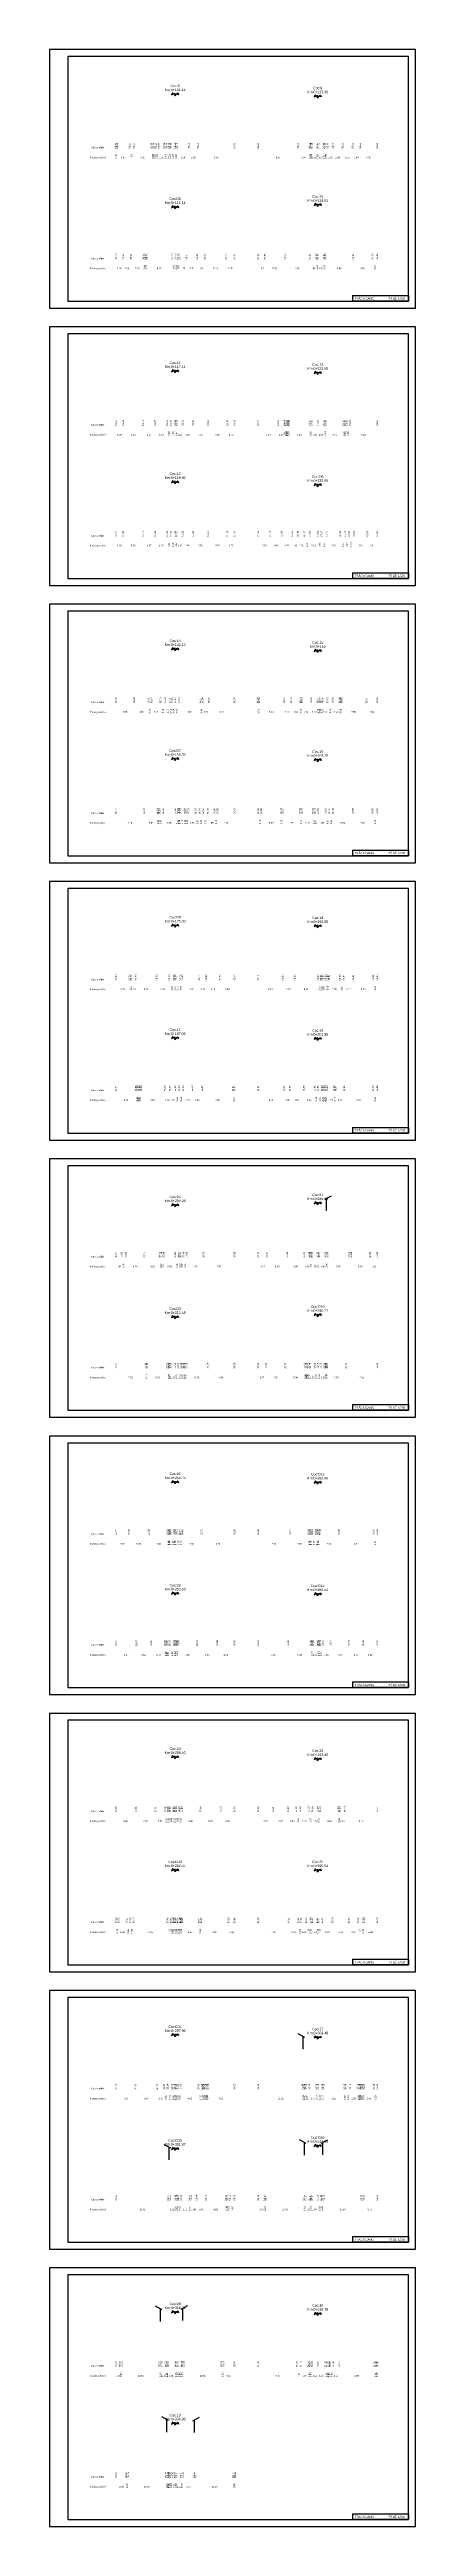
# Model space of a CAD drawing. Header units: metres. Extents: x 2360 to 4597, y 3667 to 5085.
# Drawn here: x 3554 to 3646, y 3667 to 4292 of the extents above; entities that cross this region are included whole.
import ezdxf
from ezdxf.enums import TextEntityAlignment as Align

# ---------------------------------------------------------------- set-up
doc = ezdxf.new("R2010")
doc.units = ezdxf.units.M
doc.header["$MEASUREMENT"] = 0
for name, color, linetype in [('COSBD', 104, 'Continuous'), ('DAU_CO', 3, 'Continuous'), ('K-TEN', 30, 'Continuous'), ('KH_VAT', 8, 'Continuous'), ('SO-HOA', 34, 'Continuous'), ('TEXT', 7, 'Continuous'), ('Tieu-De', 4, 'Continuous'), ('XANH', 3, 'Continuous')]:
    doc.layers.add(name, color=color, linetype=linetype)
doc.styles.add('Kten1', font='VHAVAN.TTF')
doc.styles.get("Standard").update_dxf_attribs({"font": 'VHARIALN.TTF', "height": 2})
doc.styles.add('STYLE1', font='VNARIAL.TTF')

# ---------------------------------------------------------------- blocks, each defined once
blk = doc.blocks.new('CrSectionFlag')
at = {"layer": 'DAU_CO', "linetype": 'Continuous'}
blk.add_line((0, -2.6), (0, 0), dxfattribs=at)
for points in [[(0.9, -3.3), (-3.4, 0.2), (-4.4, -2.2), (-1.9, -1)], [(-0.9, -3.3), (3.4, 0.2), (4.4, -2.2), (1.9, -1)]]:
    blk.add_lwpolyline(points, dxfattribs=at)
blk = doc.blocks.new('ChieuDungVat2')
at = {"layer": 'KH_VAT', "color": 6}
for points in [[(-2.1, 14.6), (6.3, 19.1)], [(0, 0), (0, 15.7)]]:
    blk.add_lwpolyline(points, dxfattribs=at)
blk = doc.blocks.new('ChieuDungVat1')
at = {"layer": 'KH_VAT', "color": 6}
for points in [[(2.1, 14.6), (-6.3, 19.1)], [(0, 0), (0, 15.7)]]:
    blk.add_lwpolyline(points, dxfattribs=at)
blk = doc.blocks.new('kt8')
at = {"layer": 'Defpoints', "color": 101}
blk.add_lwpolyline([(-4.2, -1.6), (79.6, -1.6), (79.6, 57.6), (-4.2, 57.6)], close=True, dxfattribs=at)
at = {"layer": 'K-TEN', "color": 240}
for p, q in [((78, 56), (0, 56)), ((0, 56), (0, 0)), ((78, 0), (78, 56)), ((0, 0), (78, 0))]:
    blk.add_line(p, q, dxfattribs=at)
at = {"layer": 'K-TEN', "color": 231}
for p, q in [((65.16, 1.3), (78, 1.3)), ((78, 0), (65.16, 0)), ((78, 1.3), (78, 0))]:
    blk.add_line(p, q, dxfattribs=at)
blk.add_lwpolyline([(65.16, 1.3), (65.16, 0)], dxfattribs=at)
at = {"layer": 'K-TEN', "style": 'Kten1'}
blk.add_text('Tr¾c ngang                  Tû lÖ: 1/200 ', height=0.48, dxfattribs=at).set_placement((65.64, 0.36))
blk = doc.blocks.new('A$C65290C23')
at = {"layer": 'TEXT', "xscale": 1.102499999999964, "yscale": 1.102499999999964, "zscale": 1.102499999999964}
blk.add_blockref('kt8', (-91.39, 1.76), dxfattribs=at)
blk = doc.blocks.new('A$C159677B4')
at = {"layer": 'COSBD'}
blk.add_blockref('A$C65290C23', (3.64, -65.27), dxfattribs=at)

msp = doc.modelspace()

# ---------------------------------------------------------------- block references
at = {"layer": 'SO-HOA', "color": 2}
for p in [(3646.23, 4292.43), (3646.23, 4222.43), (3646.23, 4152.43), (3646.23, 4082.43), (3646.23, 4012.43), (3646.23, 3942.43), (3646.23, 3872.43), (3646.23, 3802.43), (3646.23, 3732.43)]:
    msp.add_blockref('A$C159677B4', p, dxfattribs=at)
at = {"layer": 'SO-HOA', "xscale": 0.1999999999998181, "yscale": 0.1999999999998181, "zscale": 0.1999999999998181}
for name, p in [('CrSectionFlag', (3585.547, 4281.44)), ('CrSectionFlag', (3621.547, 4280.91)), ('CrSectionFlag', (3585.547, 4252.95)), ('CrSectionFlag', (3621.547, 4253.51)), ('CrSectionFlag', (3585.547, 4211.54)), ('CrSectionFlag', (3621.547, 4211.1)), ('CrSectionFlag', (3585.547, 4183.53)), ('CrSectionFlag', (3621.547, 4182.82)), ('CrSectionFlag', (3585.547, 4141.37)), ('CrSectionFlag', (3621.547, 4140.94)), ('CrSectionFlag', (3585.547, 4113.64)), ('CrSectionFlag', (3621.547, 4113.39)), ('CrSectionFlag', (3585.547, 4071.58)), ('CrSectionFlag', (3621.547, 4071.45)), ('CrSectionFlag', (3585.547, 4043.2)), ('CrSectionFlag', (3621.547, 4043.01)), ('ChieuDungVat2', (3623.752, 3999.275)), ('CrSectionFlag', (3585.547, 4001)), ('CrSectionFlag', (3621.547, 4001.5)), ('CrSectionFlag', (3585.547, 3972.75)), ('CrSectionFlag', (3621.547, 3973.29)), ('CrSectionFlag', (3585.547, 3931.07)), ('CrSectionFlag', (3621.547, 3930.99)), ('CrSectionFlag', (3585.547, 3902.97)), ('CrSectionFlag', (3621.547, 3902.8)), ('CrSectionFlag', (3585.547, 3861.68)), ('CrSectionFlag', (3621.547, 3861.19)), ('CrSectionFlag', (3585.547, 3833.13)), ('CrSectionFlag', (3621.547, 3833.11)), ('CrSectionFlag', (3585.547, 3791.51)), ('ChieuDungVat1', (3617.911, 3787.685)), ('CrSectionFlag', (3621.547, 3790.91)), ('ChieuDungVat1', (3618.247, 3760.914)), ('ChieuDungVat2', (3622.847, 3760.977)), ('ChieuDungVat1', (3584.036, 3759.712)), ('CrSectionFlag', (3585.547, 3762.8)), ('CrSectionFlag', (3621.547, 3763.54)), ('ChieuDungVat1', (3581.838, 3718.924)), ('CrSectionFlag', (3585.547, 3721.55)), ('ChieuDungVat2', (3587.496, 3719.137)), ('CrSectionFlag', (3621.547, 3721.15)), ('ChieuDungVat1', (3583.44, 3690.991)), ('CrSectionFlag', (3585.547, 3693.46)), ('ChieuDungVat2', (3590.474, 3690.905))]:
    msp.add_blockref(name, p, dxfattribs=at)

# ---------------------------------------------------------------- texts
at = {"layer": 'Tieu-De', "style": 'STYLE1'}
for s, p in [('Kho¶ng c¸ch lÎ', (3566.047, 4265.2)), ('Cao tù nhiªn', (3566.047, 4267.7)), ('Cao tù nhiªn', (3566.047, 4239.7)), ('Kho¶ng c¸ch lÎ', (3566.047, 4237.2)), ('Cao tù nhiªn', (3566.047, 4197.7)), ('Kho¶ng c¸ch lÎ', (3566.047, 4195.2)), ('Kho¶ng c¸ch lÎ', (3566.047, 4167.2)), ('Cao tù nhiªn', (3566.047, 4169.7)), ('Cao tù nhiªn', (3566.047, 4127.7)), ('Kho¶ng c¸ch lÎ', (3566.047, 4125.2)), ('Kho¶ng c¸ch lÎ', (3566.047, 4097.2)), ('Cao tù nhiªn', (3566.047, 4099.7)), ('Kho¶ng c¸ch lÎ', (3566.047, 4055.2)), ('Cao tù nhiªn', (3566.047, 4057.7)), ('Kho¶ng c¸ch lÎ', (3566.047, 4027.2)), ('Cao tù nhiªn', (3566.047, 4029.7)), ('Kho¶ng c¸ch lÎ', (3566.047, 3985.2)), ('Cao tù nhiªn', (3566.047, 3987.7)), ('Cao tù nhiªn', (3566.047, 3959.7)), ('Kho¶ng c¸ch lÎ', (3566.047, 3957.2)), ('Kho¶ng c¸ch lÎ', (3566.047, 3915.2)), ('Cao tù nhiªn', (3566.047, 3917.7)), ('Cao tù nhiªn', (3566.047, 3889.7)), ('Kho¶ng c¸ch lÎ', (3566.047, 3887.2)), ('Kho¶ng c¸ch lÎ', (3566.047, 3845.2)), ('Cao tù nhiªn', (3566.047, 3847.7)), ('Kho¶ng c¸ch lÎ', (3566.047, 3817.2)), ('Cao tù nhiªn', (3566.047, 3819.7)), ('Cao tù nhiªn', (3566.047, 3777.7)), ('Kho¶ng c¸ch lÎ', (3566.047, 3775.2)), ('Kho¶ng c¸ch lÎ', (3566.047, 3747.2)), ('Cao tù nhiªn', (3566.047, 3749.7)), ('Cao tù nhiªn', (3566.047, 3707.7)), ('Kho¶ng c¸ch lÎ', (3566.047, 3705.2)), ('Kho¶ng c¸ch lÎ', (3566.047, 3677.2)), ('Cao tù nhiªn', (3566.047, 3679.7))]:
    msp.add_text(s, height=0.42, dxfattribs=at).set_placement(p, align=Align.MIDDLE_CENTER)
at = {"layer": 'XANH', "style": 'STYLE1'}
for s, p in [('Cäc:8', (3585.547, 4282.94)), ('Km:0+101.14', (3585.547, 4281.94)), ('Km:0+113.36', (3621.547, 4281.41)), ('Cäc:9', (3621.547, 4282.41)), ('Km:0+111.14', (3585.547, 4253.45)), ('Cäc:D5', (3585.547, 4254.45)), ('Km:0+114.51', (3621.547, 4254.01)), ('Cäc:10', (3621.547, 4255.01)), ('Km:0+117.11', (3585.547, 4212.04)), ('Cäc:11', (3585.547, 4213.04)), ('Km:0+120.05', (3621.547, 4211.6)), ('Cäc:13', (3621.547, 4212.6)), ('Km:0+119.96', (3585.547, 4184.03)), ('Cäc:12', (3585.547, 4185.03)), ('Km:0+123.08', (3621.547, 4183.32)), ('Cäc:D6', (3621.547, 4184.32)), ('Km:0+142.15', (3585.547, 4141.87)), ('Cäc:14', (3585.547, 4142.87)), ('Km:0+159', (3621.547, 4141.44)), ('Cäc:15', (3621.547, 4142.44)), ('Km:0+150.33', (3585.547, 4114.14)), ('Cäc:D7', (3585.547, 4115.14)), ('Km:0+168.20', (3621.547, 4113.89)), ('Cäc:16', (3621.547, 4114.89)), ('Km:0+175.33', (3585.547, 4072.08)), ('Cäc:D8', (3585.547, 4073.08)), ('Km:0+196.05', (3621.547, 4071.95)), ('Cäc:18', (3621.547, 4072.95)), ('Km:0+187.05', (3585.547, 4043.7)), ('Cäc:17', (3585.547, 4044.7)), ('Km:0+201.25', (3621.547, 4043.51)), ('Cäc:19', (3621.547, 4044.51)), ('Km:0+209.28', (3585.547, 4001.5)), ('Cäc:20', (3585.547, 4002.5)), ('Km:0+230.69', (3621.547, 4002)), ('Cäc:21', (3621.547, 4003)), ('Km:0+212.48', (3585.547, 3973.25)), ('Cäc:D9', (3585.547, 3974.25)), ('Km:0+246.21', (3621.547, 3973.79)), ('Cäc:D10', (3621.547, 3974.79)), ('Cäc:22', (3585.547, 3932.57)), ('Cäc:D11', (3621.547, 3932.49)), ('Km:0+250.45', (3585.547, 3931.57)), ('Km:0+269.06', (3621.547, 3931.49)), ('Km:0+259.59', (3585.547, 3903.47)), ('Cäc:23', (3585.547, 3904.47)), ('Km:0+280.52', (3621.547, 3903.3)), ('Cäc:D12', (3621.547, 3904.3)), ('Km:0+288.40', (3585.547, 3862.18)), ('Cäc:24', (3585.547, 3863.18)), ('Km:0+293.46', (3621.547, 3861.69)), ('Cäc:25', (3621.547, 3862.69)), ('Km:0+289.37', (3585.547, 3833.63)), ('Cäc:D13', (3585.547, 3834.63)), ('Km:0+296.54', (3621.547, 3833.61)), ('Cäc:26', (3621.547, 3834.61)), ('Km:0+297.56', (3585.547, 3792.01)), ('Cäc:D14', (3585.547, 3793.01)), ('Km:0+309.48', (3621.547, 3791.41)), ('Cäc:27', (3621.547, 3792.41)), ('Cäc:D15', (3585.547, 3764.3)), ('Km:0+314.96', (3621.547, 3764.04)), ('Cäc:D16', (3621.547, 3765.04)), ('Km:0+301.97', (3585.547, 3763.3)), ('Km:0+318.21', (3585.547, 3722.05)), ('Cäc:28', (3585.547, 3723.05)), ('Km:0+335.78', (3621.547, 3721.65)), ('Cäc:30', (3621.547, 3722.65)), ('Cäc:29', (3585.547, 3694.96)), ('Km:0+330.96', (3585.547, 3693.96))]:
    msp.add_text(s, height=0.63, dxfattribs=at).set_placement(p, align=Align.CENTER)
at = {"layer": 'XANH'}
for s, p in [('62.46', (3570.48, 4268.9)), ('0.30', (3570.696, 4266)), ('62.48', (3570.912, 4268.9)), ('62.65', (3574.01, 4268.9)), ('1.10', (3574.56, 4266)), ('62.57', (3575.11, 4268.9)), ('62.55', (3579.611, 4268.9)), ('0.65', (3579.938, 4266)), ('62.54', (3580.116, 4268.9)), ('0.15', (3580.339, 4266)), ('62.23', (3580.563, 4268.9)), ('1.02', (3580.925, 4266)), ('59.79', (3581.437, 4268.9)), ('59.54', (3582.787, 4268.9)), ('0.60', (3583.087, 4266)), ('59.34', (3583.387, 4268.9)), ('0.77', (3583.773, 4266)), ('58.35', (3584.057, 4268.9)), ('0.23', (3584.276, 4266)), ('58.37', (3584.495, 4268.9)), ('1.15', (3584.97, 4266)), ('58.24', (3585.547, 4268.9)), ('0.55', (3585.821, 4266)), ('58.17', (3586.094, 4268.9)), ('59.88', (3588.975, 4268.9)), ('61.30', (3591.25, 4268.9)), ('61.73', (3600.547, 4268.9)), ('59.52', (3606.547, 4268.9)), ('58.43', (3616.501, 4268.9)), ('58.37', (3619.438, 4268.9)), ('57.82', (3619.634, 4268.9)), ('0.42', (3619.648, 4266)), ('0.01', (3619.863, 4266)), ('57.79', (3619.878, 4268.9)), ('0.03', (3619.883, 4266)), ('57.79', (3620.112, 4268.9)), ('57.71', (3621.293, 4268.9)), ('0.05', (3621.521, 4266)), ('57.71', (3621.75, 4268.9)), ('57.66', (3622.906, 4268.9)), ('0.04', (3623.135, 4266)), ('57.66', (3623.364, 4268.9)), ('0.88', (3623.593, 4266)), ('58.50', (3624.032, 4268.9)), ('58.79', (3625.35, 4268.9)), ('61.32', (3627.783, 4268.9)), ('61.30', (3630.309, 4268.9)), ('61.33', (3632.248, 4268.9)), ('61.40', (3636.547, 4268.9)), ('59.46', (3570.547, 4240.9)), ('59.44', (3572.411, 4240.9)), ('59.27', (3574.369, 4240.9)), ('58.66', (3577.601, 4240.9)), ('58.47', (3577.981, 4240.9)), ('58.26', (3578.42, 4240.9)), ('57.78', (3584.684, 4240.9)), ('57.75', (3585.547, 4240.9)), ('57.73', (3586.06, 4240.9)), ('57.77', (3586.652, 4240.9)), ('58.54', (3588.383, 4240.9)), ('61.34', (3591.087, 4240.9)), ('61.33', (3593.009, 4240.9)), ('61.42', (3598.463, 4240.9)), ('61.45', (3600.547, 4240.9)), ('61.59', (3606.547, 4240.9)), ('61.55', (3608.219, 4240.9)), ('61.45', (3613.219, 4240.9)), ('61.31', (3619.575, 4240.9)), ('61.33', (3621.177, 4240.9)), ('61.31', (3621.608, 4240.9)), ('61.22', (3623.063, 4240.9)), ('61.33', (3623.535, 4240.9)), ('61.23', (3630.396, 4240.9)), ('61.13', (3635.396, 4240.9)), ('61.10', (3636.547, 4240.9)), ('0.49', (3577.843, 4238)), ('0.23', (3578.201, 4238)), ('0.86', (3585.115, 4238)), ('0.51', (3585.804, 4238)), ('0.59', (3586.356, 4238)), ('0.31', (3621.393, 4238)), ('0.47', (3623.299, 4238)), ('1.15', (3635.972, 4238)), ('61.58', (3570.547, 4198.9)), ('61.54', (3572.44, 4198.9)), ('61.44', (3577.44, 4198.9)), ('61.37', (3580.514, 4198.9)), ('61.33', (3583.513, 4198.9)), ('0.98', (3584.002, 4196)), ('61.32', (3584.49, 4198.9)), ('1.06', (3585.019, 4196)), ('61.34', (3585.547, 4198.9)), ('0.47', (3585.782, 4196)), ('61.35', (3586.016, 4198.9)), ('61.33', (3587.402, 4198.9)), ('61.30', (3590.006, 4198.9)), ('61.26', (3593.8, 4198.9)), ('61.16', (3598.8, 4198.9)), ('61.13', (3600.547, 4198.9)), ('61.72', (3606.547, 4198.9)), ('61.54', (3611.585, 4198.9)), ('61.43', (3613.078, 4198.9)), ('0.35', (3613.292, 4196)), ('61.41', (3613.374, 4198.9)), ('0.18', (3613.557, 4196)), ('61.43', (3613.673, 4198.9)), ('0.23', (3613.761, 4196)), ('61.39', (3613.832, 4198.9)), ('0.15', (3613.95, 4196)), ('61.26', (3614.067, 4198.9)), ('0.23', (3614.138, 4196)), ('61.05', (3614.358, 4198.9)), ('61.35', (3619.469, 4198.9)), ('0.50', (3619.72, 4196)), ('57.85', (3619.971, 4198.9)), ('57.90', (3621.547, 4198.9)), ('58.11', (3623.182, 4198.9)), ('0.44', (3623.4, 4196)), ('61.16', (3623.618, 4198.9)), ('60.83', (3628.031, 4198.9)), ('0.30', (3628.247, 4196)), ('61.06', (3628.43, 4198.9)), ('0.36', (3628.58, 4196)), ('61.23', (3628.793, 4198.9)), ('0.89', (3629.205, 4196)), ('61.23', (3629.648, 4198.9)), ('61.25', (3636.547, 4198.9)), ('61.57', (3570.547, 4170.9)), ('61.53', (3572.44, 4170.9)), ('61.43', (3577.44, 4170.9)), ('61.36', (3580.514, 4170.9)), ('61.32', (3583.513, 4170.9)), ('61.31', (3584.49, 4170.9)), ('61.33', (3585.547, 4170.9)), ('61.34', (3586.016, 4170.9)), ('61.32', (3587.402, 4170.9)), ('61.29', (3590.006, 4170.9)), ('61.25', (3593.8, 4170.9)), ('61.15', (3598.8, 4170.9)), ('61.12', (3600.547, 4170.9)), ('61.61', (3606.547, 4170.9)), ('61.48', (3609.571, 4170.9)), ('61.68', (3612.374, 4170.9)), ('61.35', (3615.075, 4170.9)), ('60.09', (3616.492, 4170.9)), ('58.37', (3618.249, 4170.9)), ('57.52', (3619.449, 4170.9)), ('57.62', (3621.547, 4170.9)), ('57.67', (3622.541, 4170.9)), ('57.75', (3623.754, 4170.9)), ('60.85', (3627.254, 4170.9)), ('61.73', (3628.468, 4170.9)), ('62.20', (3629.395, 4170.9)), ('62.20', (3630.637, 4170.9)), ('62.25', (3634.142, 4170.9)), ('62.26', (3636.547, 4170.9)), ('0.98', (3584.002, 4168)), ('1.06', (3585.019, 4168)), ('0.47', (3585.782, 4168)), ('1.20', (3618.849, 4168)), ('0.99', (3622.044, 4168)), ('1.21', (3623.148, 4168)), ('1.21', (3627.861, 4168)), ('0.93', (3628.932, 4168)), ('1.24', (3630.016, 4168)), ('60.86', (3570.547, 4128.9)), ('60.29', (3575.202, 4128.9)), ('60.01', (3578.802, 4128.9)), ('60.12', (3579.601, 4128.9)), ('58.23', (3581.871, 4128.9)), ('57.25', (3583, 4128.9)), ('57.34', (3584.173, 4128.9)), ('57.19', (3584.706, 4128.9)), ('57.17', (3585.547, 4128.9)), ('57.15', (3586.457, 4128.9)), ('60.61', (3591.982, 4128.9)), ('60.84', (3592.439, 4128.9)), ('60.85', (3594.068, 4128.9)), ('60.95', (3600.547, 4128.9)), ('60.94', (3606.342, 4128.9)), ('60.93', (3606.799, 4128.9)), ('60.45', (3612.988, 4128.9)), ('60.70', (3614.813, 4128.9)), ('59.57', (3617.109, 4128.9)), ('58.43', (3617.538, 4128.9)), ('56.86', (3619.874, 4128.9)), ('56.74', (3621.456, 4128.9)), ('56.72', (3621.892, 4128.9)), ('56.77', (3622.279, 4128.9)), ('56.87', (3622.717, 4128.9)), ('57.66', (3624.048, 4128.9)), ('59.22', (3625.268, 4128.9)), ('60.20', (3627.034, 4128.9)), ('60.20', (3627.291, 4128.9)), ('60.21', (3627.524, 4128.9)), ('60.31', (3633.884, 4128.9)), ('60.34', (3636.547, 4128.9)), ('0.80', (3579.201, 4126)), ('1.13', (3582.435, 4126)), ('1.17', (3583.587, 4126)), ('0.53', (3584.44, 4126)), ('0.84', (3585.127, 4126)), ('0.91', (3586.002, 4126)), ('0.46', (3592.21, 4126)), ('0.05', (3606.57, 4126)), ('0.33', (3617.323, 4126)), ('0.25', (3621.674, 4126)), ('0.58', (3622.092, 4126)), ('0.23', (3622.498, 4126)), ('1.22', (3624.658, 4126)), ('0.01', (3627.265, 4126)), ('0.05', (3627.295, 4126)), ('60.77', (3570.547, 4100.9)), ('60.22', (3577.733, 4100.9)), ('60.70', (3581.069, 4100.9)), ('0.08', (3581.296, 4098)), ('60.66', (3581.298, 4100.9)), ('0.01', (3581.342, 4098)), ('60.63', (3581.572, 4100.9)), ('1.22', (3581.957, 4098)), ('59.82', (3582.566, 4100.9)), ('57.44', (3585.547, 4100.9)), ('0.81', (3585.952, 4098)), ('56.79', (3586.272, 4100.9)), ('0.27', (3586.489, 4098)), ('56.81', (3586.551, 4100.9)), ('0.14', (3586.69, 4098)), ('56.78', (3586.914, 4100.9)), ('1.16', (3587.34, 4098)), ('56.85', (3587.884, 4100.9)), ('0.35', (3588.097, 4098)), ('57.07', (3588.31, 4100.9)), ('0.66', (3588.605, 4098)), ('57.78', (3588.937, 4100.9)), ('60.07', (3590.735, 4100.9)), ('0.93', (3591.201, 4098)), ('60.53', (3591.667, 4100.9)), ('0.95', (3592.14, 4098)), ('60.54', (3592.612, 4100.9)), ('1.23', (3593.227, 4098)), ('60.70', (3593.843, 4100.9)), ('60.94', (3595.496, 4100.9)), ('0.76', (3595.877, 4098)), ('60.96', (3596.257, 4100.9)), ('60.81', (3600.547, 4100.9)), ('60.88', (3606.547, 4100.9)), ('0.74', (3606.915, 4098)), ('60.86', (3607.283, 4100.9)), ('60.71', (3612.213, 4100.9)), ('0.29', (3612.43, 4098)), ('60.57', (3612.646, 4100.9)), ('58.60', (3617.054, 4100.9)), ('0.15', (3617.277, 4098)), ('56.70', (3617.501, 4100.9)), ('56.70', (3620.337, 4100.9)), ('0.15', (3620.56, 4098)), ('56.76', (3620.784, 4100.9)), ('0.91', (3621.091, 4098)), ('57.19', (3621.547, 4100.9)), ('58.12', (3623.5, 4100.9)), ('0.97', (3623.983, 4098)), ('58.44', (3624.465, 4100.9)), ('0.92', (3624.928, 4098)), ('58.49', (3625.39, 4100.9)), ('58.69', (3630.39, 4100.9)), ('58.89', (3635.39, 4100.9)), ('1.16', (3635.969, 4098)), ('58.94', (3636.547, 4100.9)), ('60.60', (3570.547, 4058.9)), ('60.70', (3574.027, 4058.9)), ('60.71', (3574.464, 4058.9)), ('60.70', (3575.662, 4058.9)), ('58.30', (3580.825, 4058.9)), ('56.38', (3584.083, 4058.9)), ('56.32', (3585.224, 4058.9)), ('56.38', (3585.665, 4058.9)), ('56.74', (3586.717, 4058.9)), ('57.10', (3587.309, 4058.9)), ('58.44', (3591.644, 4058.9)), ('58.53', (3593.388, 4058.9)), ('58.76', (3596.872, 4058.9)), ('59.47', (3600.547, 4058.9)), ('59.41', (3606.547, 4058.9)), ('59.05', (3612.702, 4058.9)), ('58.56', (3615.676, 4058.9)), ('56.25', (3621.547, 4058.9)), ('55.91', (3622.348, 4058.9)), ('55.85', (3622.78, 4058.9)), ('55.90', (3623.539, 4058.9)), ('55.84', (3624.011, 4058.9)), ('56.01', (3624.449, 4058.9)), ('58.69', (3627.099, 4058.9)), ('58.84', (3628.099, 4058.9)), ('58.91', (3630.521, 4058.9)), ('59.11', (3635.521, 4058.9)), ('59.15', (3636.547, 4058.9)), ('0.25', (3574.246, 4056)), ('1.26', (3584.713, 4056)), ('0.21', (3585.445, 4056)), ('1.17', (3586.132, 4056)), ('0.59', (3587.013, 4056)), ('0.87', (3621.981, 4056)), ('0.30', (3622.564, 4056)), ('0.83', (3623.127, 4056)), ('0.57', (3623.825, 4056)), ('0.24', (3624.23, 4056)), ('1.00', (3627.599, 4056)), ('1.03', (3636.034, 4056)), ('59.97', (3570.547, 4030.9)), ('59.95', (3575.639, 4030.9)), ('0.23', (3575.858, 4028)), ('59.95', (3575.98, 4030.9)), ('0.24', (3576.094, 4028)), ('59.94', (3576.279, 4030.9)), ('0.36', (3576.395, 4028)), ('59.88', (3576.552, 4030.9)), ('0.32', (3576.733, 4028)), ('59.59', (3576.948, 4030.9)), ('56.13', (3582.965, 4030.9)), ('56.02', (3584.226, 4030.9)), ('56.00', (3585.547, 4030.9)), ('0.99', (3586.042, 4028)), ('55.98', (3586.536, 4030.9)), ('1.04', (3587.057, 4028)), ('57.03', (3587.578, 4030.9)), ('58.70', (3589.846, 4030.9)), ('58.82', (3592.372, 4030.9)), ('59.34', (3600.149, 4030.9)), ('0.37', (3600.362, 4028)), ('59.37', (3600.574, 4030.9)), ('58.91', (3606.547, 4030.9)), ('58.54', (3612.984, 4030.9)), ('58.28', (3614.535, 4030.9)), ('56.90', (3618.049, 4030.9)), ('55.82', (3620.711, 4030.9)), ('0.84', (3621.129, 4028)), ('55.81', (3621.547, 4030.9)), ('1.06', (3622.076, 4028)), ('55.80', (3622.605, 4030.9)), ('0.47', (3622.84, 4028)), ('55.83', (3623.04, 4030.9)), ('0.36', (3623.253, 4028)), ('55.80', (3623.466, 4030.9)), ('0.52', (3623.69, 4028)), ('56.43', (3623.947, 4030.9)), ('58.08', (3625.662, 4030.9)), ('0.47', (3625.9, 4028)), ('58.34', (3626.137, 4030.9)), ('58.60', (3628.261, 4030.9)), ('58.83', (3635.583, 4030.9)), ('0.96', (3636.065, 4028)), ('58.88', (3636.547, 4030.9)), ('58.04', (3570.547, 3988.9)), ('57.96', (3571.993, 3988.9)), ('1.07', (3572.528, 3986)), ('57.89', (3573.063, 3988.9)), ('57.74', (3577.843, 3988.9)), ('55.73', (3581.729, 3988.9)), ('0.22', (3581.95, 3986)), ('55.78', (3582.17, 3988.9)), ('0.61', (3582.365, 3986)), ('55.80', (3582.671, 3988.9)), ('55.80', (3585.547, 3988.9)), ('1.08', (3586.087, 3986)), ('55.64', (3586.5, 3988.9)), ('0.19', (3586.722, 3986)), ('56.18', (3586.943, 3988.9)), ('0.88', (3587.258, 3986)), ('57.29', (3587.699, 3988.9)), ('0.70', (3588.051, 3986)), ('57.68', (3588.403, 3988.9)), ('58.20', (3592.721, 3988.9)), ('58.45', (3600.547, 3988.9)), ('57.46', (3606.547, 3988.9)), ('57.42', (3608.812, 3988.9)), ('57.32', (3613.812, 3988.9)), ('57.30', (3618.093, 3988.9)), ('57.32', (3619.362, 3988.9)), ('57.42', (3619.683, 3988.9)), ('0.20', (3619.693, 3986)), ('57.42', (3619.703, 3988.9)), ('55.42', (3620.024, 3988.9)), ('55.30', (3621.488, 3988.9)), ('0.31', (3621.704, 3986)), ('55.27', (3621.919, 3988.9)), ('56.58', (3623.521, 3988.9)), ('0.00', (3623.752, 3986)), ('57.08', (3623.983, 3988.9)), ('57.08', (3629.521, 3988.9)), ('56.88', (3629.983, 3988.9)), ('56.98', (3634.752, 3988.9)), ('57.01', (3636.547, 3988.9)), ('57.57', (3570.547, 3960.9)), ('57.45', (3578.058, 3960.9)), ('0.46', (3578.286, 3958)), ('57.45', (3578.514, 3960.9)), ('57.56', (3583.622, 3960.9)), ('57.66', (3583.943, 3960.9)), ('0.20', (3583.953, 3958)), ('57.66', (3583.963, 3960.9)), ('0.18', (3584.145, 3958)), ('55.66', (3584.154, 3960.9)), ('55.63', (3584.367, 3960.9)), ('55.55', (3585.547, 3960.9)), ('0.78', (3585.936, 3958)), ('55.51', (3586.325, 3960.9)), ('0.75', (3586.701, 3958)), ('55.44', (3587.077, 3960.9)), ('0.57', (3587.364, 3958)), ('56.98', (3587.612, 3960.9)), ('0.35', (3587.826, 3958)), ('57.36', (3588.008, 3960.9)), ('0.36', (3588.183, 3958)), ('57.53', (3588.396, 3960.9)), ('58.24', (3593.712, 3960.9)), ('58.60', (3600.547, 3960.9)), ('57.86', (3606.547, 3960.9)), ('57.82', (3608.421, 3960.9)), ('57.72', (3613.421, 3960.9)), ('57.62', (3618.19, 3960.9)), ('0.00', (3618.421, 3958)), ('57.72', (3618.511, 3960.9)), ('0.20', (3618.521, 3958)), ('57.72', (3618.531, 3960.9)), ('0.00', (3618.621, 3958)), ('56.12', (3618.852, 3960.9)), ('0.80', (3619.021, 3958)), ('55.92', (3619.212, 3960.9)), ('0.04', (3619.441, 3958)), ('55.12', (3619.67, 3960.9)), ('55.09', (3620.847, 3960.9)), ('0.70', (3621.197, 3958)), ('55.09', (3621.547, 3960.9)), ('0.69', (3621.89, 3958)), ('55.22', (3622.233, 3960.9)), ('55.52', (3623.302, 3960.9)), ('56.82', (3623.623, 3960.9)), ('0.20', (3623.633, 3958)), ('56.82', (3623.643, 3960.9)), ('0.00', (3623.733, 3958)), ('56.62', (3623.964, 3960.9)), ('56.72', (3628.733, 3960.9)), ('56.84', (3636.547, 3960.9)), ('57.37', (3570.547, 3918.9)), ('57.39', (3573.873, 3918.9)), ('57.29', (3578.873, 3918.9)), ('57.19', (3583.642, 3918.9)), ('0.00', (3583.873, 3916)), ('57.29', (3583.963, 3918.9)), ('0.20', (3583.973, 3916)), ('57.29', (3583.983, 3918.9)), ('0.19', (3584.167, 3916)), ('55.19', (3584.176, 3918.9)), ('55.13', (3584.389, 3918.9)), ('1.20', (3584.859, 3916)), ('54.82', (3585.276, 3918.9)), ('0.09', (3585.502, 3916)), ('54.87', (3585.642, 3918.9)), ('0.26', (3585.679, 3916)), ('55.02', (3585.896, 3918.9)), ('1.20', (3586.41, 3916)), ('55.12', (3586.779, 3918.9)), ('56.82', (3587.1, 3918.9)), ('0.20', (3587.11, 3916)), ('56.82', (3587.12, 3918.9)), ('56.62', (3587.441, 3918.9)), ('56.72', (3592.21, 3918.9)), ('56.85', (3600.547, 3918.9)), ('56.65', (3606.547, 3918.9)), ('56.57', (3614.488, 3918.9)), ('56.47', (3619.257, 3918.9)), ('0.00', (3619.488, 3916)), ('56.57', (3619.578, 3918.9)), ('0.20', (3619.588, 3916)), ('56.57', (3619.598, 3918.9)), ('54.77', (3619.919, 3918.9)), ('0.49', (3619.934, 3916)), ('54.83', (3620.179, 3918.9)), ('0.85', (3620.606, 3916)), ('54.81', (3621.033, 3918.9)), ('0.51', (3621.29, 3916)), ('54.79', (3621.393, 3918.9)), ('54.78', (3621.61, 3918.9)), ('0.14', (3621.617, 3916)), ('56.48', (3621.776, 3918.9)), ('0.20', (3621.786, 3916)), ('56.48', (3621.796, 3918.9)), ('56.38', (3622.117, 3918.9)), ('56.48', (3626.886, 3918.9)), ('56.54', (3635.622, 3918.9)), ('0.92', (3636.085, 3916)), ('56.55', (3636.547, 3918.9)), ('56.75', (3570.547, 3890.9)), ('56.67', (3575.819, 3890.9)), ('56.60', (3579.467, 3890.9)), ('56.56', (3582.957, 3890.9)), ('56.66', (3583.278, 3890.9)), ('56.66', (3583.298, 3890.9)), ('55.06', (3583.619, 3890.9)), ('54.92', (3584.227, 3890.9)), ('54.77', (3585.225, 3890.9)), ('54.77', (3585.649, 3890.9)), ('54.78', (3585.722, 3890.9)), ('56.48', (3586.025, 3890.9)), ('56.48', (3586.045, 3890.9)), ('56.28', (3586.366, 3890.9)), ('56.38', (3591.135, 3890.9)), ('56.48', (3596.135, 3890.9)), ('56.56', (3600.547, 3890.9)), ('56.63', (3606.547, 3890.9)), ('56.46', (3614.07, 3890.9)), ('56.36', (3619.766, 3890.9)), ('56.46', (3620.087, 3890.9)), ('56.46', (3620.107, 3890.9)), ('54.66', (3620.428, 3890.9)), ('54.60', (3621.481, 3890.9)), ('54.59', (3621.682, 3890.9)), ('56.29', (3621.937, 3890.9)), ('56.29', (3621.957, 3890.9)), ('56.19', (3622.278, 3890.9)), ('56.25', (3622.813, 3890.9)), ('56.07', (3624.752, 3890.9)), ('56.34', (3629.442, 3890.9)), ('56.46', (3633.027, 3890.9)), ('56.50', (3636.547, 3890.9)), ('0.00', (3583.188, 3888)), ('0.20', (3583.288, 3888)), ('0.00', (3583.388, 3888)), ('0.84', (3583.808, 3888)), ('1.12', (3584.786, 3888)), ('0.20', (3585.446, 3888)), ('0.39', (3585.741, 3888)), ('0.20', (3586.035, 3888)), ('0.20', (3620.097, 3888)), ('0.30', (3621.697, 3888)), ('0.20', (3621.947, 3888)), ('0.77', (3622.43, 3888)), ('56.46', (3570.547, 3848.9)), ('56.31', (3575.601, 3848.9)), ('56.21', (3580.601, 3848.9)), ('56.11', (3582.916, 3848.9)), ('0.83', (3583.332, 3846)), ('56.10', (3583.516, 3848.9)), ('56.20', (3583.837, 3848.9)), ('0.20', (3583.847, 3846)), ('56.20', (3583.857, 3848.9)), ('54.60', (3584.178, 3848.9)), ('1.20', (3584.547, 3846)), ('54.50', (3585.136, 3848.9)), ('0.40', (3585.347, 3846)), ('54.48', (3585.41, 3848.9)), ('0.15', (3585.622, 3846)), ('54.48', (3585.846, 3848.9)), ('1.09', (3586.241, 3846)), ('54.39', (3586.553, 3848.9)), ('55.99', (3586.874, 3848.9)), ('0.20', (3586.884, 3846)), ('55.99', (3586.894, 3848.9)), ('55.89', (3587.215, 3848.9)), ('55.99', (3591.984, 3848.9)), ('56.13', (3596.984, 3848.9)), ('56.33', (3600.547, 3848.9)), ('56.48', (3606.547, 3848.9)), ('56.41', (3610.27, 3848.9)), ('56.40', (3614.091, 3848.9)), ('56.29', (3616.095, 3848.9)), ('1.01', (3616.602, 3846)), ('56.20', (3617.109, 3848.9)), ('56.13', (3619.212, 3848.9)), ('1.06', (3619.74, 3846)), ('56.09', (3620.268, 3848.9)), ('55.99', (3621.547, 3848.9)), ('0.62', (3621.859, 3846)), ('56.00', (3622.17, 3848.9)), ('56.03', (3626.704, 3848.9)), ('0.18', (3626.926, 3846)), ('56.04', (3627.147, 3848.9)), ('56.14', (3628.415, 3848.9)), ('56.77', (3636.547, 3848.9)), ('56.26', (3570.547, 3820.9)), ('56.25', (3571.261, 3820.9)), ('56.27', (3573.251, 3820.9)), ('56.23', (3574.095, 3820.9)), ('56.15', (3575.077, 3820.9)), ('55.88', (3583.628, 3820.9)), ('55.83', (3584.476, 3820.9)), ('55.89', (3584.937, 3820.9)), ('55.91', (3585.126, 3820.9)), ('55.95', (3585.337, 3820.9)), ('55.93', (3585.763, 3820.9)), ('55.23', (3586.264, 3820.9)), ('54.99', (3586.713, 3820.9)), ('54.80', (3586.815, 3820.9)), ('55.10', (3587.057, 3820.9)), ('55.41', (3587.33, 3820.9)), ('55.91', (3591.546, 3820.9)), ('55.85', (3592.155, 3820.9)), ('56.38', (3599.027, 3820.9)), ('56.45', (3600.547, 3820.9)), ('56.08', (3606.547, 3820.9)), ('56.05', (3614.146, 3820.9)), ('56.00', (3616.705, 3820.9)), ('55.65', (3617.333, 3820.9)), ('55.32', (3618.645, 3820.9)), ('55.64', (3619.717, 3820.9)), ('55.67', (3620.142, 3820.9)), ('55.91', (3621.308, 3820.9)), ('55.91', (3621.768, 3820.9)), ('55.95', (3622.659, 3820.9)), ('55.94', (3625.285, 3820.9)), ('56.03', (3629.413, 3820.9)), ('56.08', (3631.722, 3820.9)), ('55.92', (3632.832, 3820.9)), ('55.93', (3633.255, 3820.9)), ('56.19', (3636.547, 3820.9)), ('0.71', (3570.904, 3818)), ('0.84', (3573.673, 3818)), ('0.98', (3574.586, 3818)), ('1.08', (3584.166, 3818)), ('0.01', (3584.707, 3818)), ('0.45', (3584.934, 3818)), ('0.36', (3585.339, 3818)), ('0.03', (3585.533, 3818)), ('0.88', (3585.986, 3818)), ('0.13', (3586.488, 3818)), ('0.45', (3586.776, 3818)), ('0.08', (3587.042, 3818)), ('0.03', (3587.101, 3818)), ('0.61', (3591.851, 3818)), ('0.63', (3617.019, 3818)), ('1.10', (3619.195, 3818)), ('0.37', (3619.929, 3818)), ('0.02', (3621.538, 3818)), ('1.11', (3622.103, 3818)), ('1.12', (3632.284, 3818)), ('0.40', (3633.044, 3818)), ('54.24', (3570.547, 3778.9)), ('54.20', (3575.572, 3778.9)), ('54.37', (3581.032, 3778.9)), ('53.47', (3582.78, 3778.9)), ('53.24', (3583.622, 3778.9)), ('53.07', (3584.823, 3778.9)), ('53.19', (3585.198, 3778.9)), ('54.31', (3585.532, 3778.9)), ('54.44', (3585.913, 3778.9)), ('54.59', (3586.438, 3778.9)), ('54.62', (3587.033, 3778.9)), ('54.65', (3591.449, 3778.9)), ('54.63', (3592.286, 3778.9)), ('54.64', (3592.546, 3778.9)), ('54.65', (3592.772, 3778.9)), ('54.39', (3593.248, 3778.9)), ('54.37', (3593.583, 3778.9)), ('54.39', (3593.591, 3778.9)), ('54.39', (3593.923, 3778.9)), ('54.99', (3600.547, 3778.9)), ('55.49', (3606.547, 3778.9)), ('55.49', (3617.68, 3778.9)), ('54.89', (3618.112, 3778.9)), ('54.56', (3618.275, 3778.9)), ('54.36', (3618.671, 3778.9)), ('54.56', (3619.379, 3778.9)), ('54.71', (3621.136, 3778.9)), ('54.71', (3621.558, 3778.9)), ('54.71', (3622.567, 3778.9)), ('54.90', (3622.988, 3778.9)), ('54.72', (3628.126, 3778.9)), ('54.82', (3628.676, 3778.9)), ('55.10', (3629.775, 3778.9)), ('54.75', (3631.578, 3778.9)), ('54.76', (3631.897, 3778.9)), ('54.85', (3632.276, 3778.9)), ('55.02', (3632.289, 3778.9)), ('55.91', (3632.671, 3778.9)), ('56.05', (3632.887, 3778.9)), ('56.21', (3633.309, 3778.9)), ('56.28', (3635.717, 3778.9)), ('56.31', (3636.547, 3778.9)), ('0.84', (3583.201, 3776)), ('1.23', (3584.238, 3776)), ('0.37', (3585.036, 3776)), ('0.33', (3585.383, 3776)), ('0.30', (3585.697, 3776)), ('0.59', (3586.143, 3776)), ('0.60', (3586.736, 3776)), ('1.07', (3591.983, 3776)), ('0.00', (3592.517, 3776)), ('0.05', (3592.544, 3776)), ('0.90', (3593.022, 3776)), ('0.01', (3593.478, 3776)), ('0.19', (3593.579, 3776)), ('0.04', (3593.694, 3776)), ('0.00', (3617.911, 3776)), ('0.37', (3618.094, 3776)), ('0.36', (3618.459, 3776)), ('0.74', (3619.01, 3776)), ('0.40', (3621.347, 3776)), ('1.03', (3622.062, 3776)), ('0.40', (3622.778, 3776)), ('0.55', (3628.401, 3776)), ('1.10', (3629.226, 3776)), ('0.52', (3631.839, 3776)), ('0.05', (3632.125, 3776)), ('0.28', (3632.29, 3776)), ('0.02', (3632.441, 3776)), ('0.45', (3632.677, 3776)), ('0.40', (3633.098, 3776)), ('0.83', (3636.132, 3776)), ('55.51', (3570.547, 3750.9)), ('55.51', (3583.805, 3750.9)), ('54.31', (3584.267, 3750.9)), ('54.60', (3585.45, 3750.9)), ('0.24', (3585.669, 3748)), ('54.64', (3585.888, 3750.9)), ('0.54', (3586.063, 3748)), ('55.42', (3586.334, 3750.9)), ('0.63', (3586.647, 3748)), ('55.50', (3586.96, 3750.9)), ('55.37', (3589.066, 3750.9)), ('0.34', (3589.28, 3748)), ('55.36', (3589.494, 3750.9)), ('55.44', (3590.934, 3750.9)), ('55.49', (3593.42, 3750.9)), ('55.57', (3598.235, 3750.9)), ('0.49', (3598.482, 3748)), ('55.48', (3598.728, 3750.9)), ('0.63', (3599.042, 3748)), ('55.51', (3599.356, 3750.9)), ('1.19', (3599.952, 3748)), ('55.60', (3600.547, 3750.9)), ('55.54', (3606.547, 3750.9)), ('55.51', (3608.016, 3750.9)), ('0.00', (3608.247, 3748)), ('55.71', (3608.478, 3750.9)), ('55.71', (3618.016, 3750.9)), ('0.00', (3618.247, 3748)), ('54.91', (3618.478, 3750.9)), ('54.91', (3619.516, 3750.9)), ('55.01', (3619.837, 3750.9)), ('0.20', (3619.847, 3748)), ('55.01', (3619.857, 3750.9)), ('54.51', (3620.178, 3750.9)), ('54.34', (3621.547, 3750.9)), ('0.90', (3621.997, 3748)), ('54.25', (3622.436, 3750.9)), ('53.98', (3622.627, 3750.9)), ('0.40', (3622.647, 3748)), ('55.78', (3623.078, 3750.9)), ('55.78', (3632.616, 3750.9)), ('55.58', (3633.078, 3750.9)), ('55.65', (3636.547, 3750.9)), ('55.55', (3570.547, 3708.9)), ('55.52', (3571.607, 3708.9)), ('55.72', (3572.069, 3708.9)), ('55.72', (3581.607, 3708.9)), ('54.92', (3582.069, 3708.9)), ('54.92', (3583.107, 3708.9)), ('55.02', (3583.428, 3708.9)), ('55.02', (3583.448, 3708.9)), ('54.52', (3583.769, 3708.9)), ('54.35', (3585.547, 3708.9)), ('54.35', (3585.932, 3708.9)), ('54.23', (3586.359, 3708.9)), ('54.14', (3587.13, 3708.9)), ('53.94', (3587.331, 3708.9)), ('55.94', (3587.727, 3708.9)), ('55.94', (3597.265, 3708.9)), ('55.74', (3597.727, 3708.9)), ('55.80', (3600.547, 3708.9)), ('54.42', (3606.547, 3708.9)), ('54.20', (3616.299, 3708.9)), ('54.17', (3617.318, 3708.9)), ('54.11', (3619.138, 3708.9)), ('53.89', (3619.585, 3708.9)), ('54.02', (3620.066, 3708.9)), ('53.95', (3621.547, 3708.9)), ('54.13', (3623.392, 3708.9)), ('54.49', (3623.882, 3708.9)), ('54.62', (3624.342, 3708.9)), ('54.63', (3624.61, 3708.9)), ('54.66', (3625.493, 3708.9)), ('54.71', (3626.859, 3708.9)), ('54.41', (3635.839, 3708.9)), ('54.40', (3636.23, 3708.9)), ('54.40', (3636.673, 3708.9)), ('0.00', (3571.838, 3706)), ('0.00', (3581.838, 3706)), ('0.00', (3583.338, 3706)), ('0.20', (3583.438, 3706)), ('0.00', (3583.538, 3706)), ('0.43', (3585.76, 3706)), ('0.35', (3586.146, 3706)), ('0.88', (3586.758, 3706)), ('0.30', (3587.346, 3706)), ('0.00', (3597.496, 3706)), ('1.02', (3616.809, 3706)), ('0.15', (3619.362, 3706)), ('0.63', (3619.751, 3706)), ('0.71', (3623.747, 3706)), ('0.02', (3624.112, 3706)), ('0.49', (3624.366, 3706)), ('0.88', (3625.052, 3706)), ('0.52', (3636.098, 3706)), ('0.19', (3636.452, 3706)), ('56.27', (3570.547, 3680.9)), ('55.69', (3573.209, 3680.9)), ('0.00', (3573.44, 3678)), ('55.79', (3573.671, 3680.9)), ('55.79', (3583.209, 3680.9)), ('0.00', (3583.44, 3678)), ('54.79', (3583.671, 3680.9)), ('0.50', (3583.689, 3678)), ('54.59', (3583.768, 3680.9)), ('0.11', (3583.993, 3678)), ('54.60', (3584.073, 3680.9)), ('0.16', (3584.126, 3678)), ('54.58', (3584.349, 3680.9)), ('0.64', (3584.525, 3678)), ('54.58', (3584.845, 3680.9)), ('0.70', (3585.196, 3678)), ('54.26', (3585.497, 3680.9)), ('0.33', (3585.711, 3678)), ('54.11', (3585.926, 3680.9)), ('54.01', (3587.016, 3680.9)), ('0.09', (3587.242, 3678)), ('53.81', (3587.468, 3680.9)), ('53.51', (3590.243, 3680.9)), ('55.71', (3590.705, 3680.9)), ('55.71', (3600.243, 3680.9)), ('0.00', (3600.474, 3678)), ('0.07', (3600.511, 3678)), ('55.51', (3600.514, 3680.9)), ('55.50', (3600.738, 3680.9))]:
    msp.add_text(s, height=0.42, rotation=90, dxfattribs=at).set_placement(p, align=Align.MIDDLE_RIGHT)
for s, p in [('3.17', (3572.428, 4265.2)), ('4.50', (3577.361, 4265.2)), ('1.35', (3582.112, 4265.2)), ('2.88', (3587.535, 4265.2)), ('2.28', (3590.113, 4265.2)), ('9.30', (3595.899, 4265.2)), ('9.95', (3611.524, 4265.2)), ('2.94', (3617.97, 4265.2)), ('1.60', (3620.696, 4265.2)), ('1.57', (3622.331, 4265.2)), ('1.32', (3624.691, 4265.2)), ('2.43', (3626.566, 4265.2)), ('2.53', (3629.046, 4265.2)), ('1.94', (3631.278, 4265.2)), ('4.30', (3634.397, 4265.2)), ('1.86', (3571.479, 4237.2)), ('1.96', (3573.39, 4237.2)), ('3.23', (3575.985, 4237.2)), ('6.37', (3581.5, 4237.2)), ('1.73', (3587.517, 4237.2)), ('2.70', (3589.735, 4237.2)), ('1.92', (3592.048, 4237.2)), ('5.45', (3595.736, 4237.2)), ('2.08', (3599.505, 4237.2)), ('1.67', (3607.383, 4237.2)), ('5.00', (3610.719, 4237.2)), ('6.36', (3616.397, 4237.2)), ('1.66', (3620.407, 4237.2)), ('1.52', (3622.305, 4237.2)), ('6.86', (3626.966, 4237.2)), ('5.00', (3632.896, 4237.2)), ('1.89', (3571.494, 4195.2)), ('5.00', (3574.94, 4195.2)), ('3.07', (3578.977, 4195.2)), ('3.00', (3582.014, 4195.2)), ('1.39', (3586.709, 4195.2)), ('2.60', (3588.704, 4195.2)), ('3.79', (3591.903, 4195.2)), ('5.00', (3596.3, 4195.2)), ('1.75', (3599.674, 4195.2)), ('5.04', (3609.066, 4195.2)), ('1.53', (3612.351, 4195.2)), ('5.22', (3616.86, 4195.2)), ('1.58', (3620.759, 4195.2)), ('1.64', (3622.365, 4195.2)), ('4.48', (3625.856, 4195.2)), ('6.90', (3633.098, 4195.2)), ('1.89', (3571.494, 4167.2)), ('5.00', (3574.94, 4167.2)), ('3.07', (3578.977, 4167.2)), ('3.00', (3582.014, 4167.2)), ('1.39', (3586.709, 4167.2)), ('2.60', (3588.704, 4167.2)), ('3.79', (3591.903, 4167.2)), ('5.00', (3596.3, 4167.2)), ('1.75', (3599.674, 4167.2)), ('3.02', (3608.059, 4167.2)), ('2.80', (3610.973, 4167.2)), ('2.70', (3613.725, 4167.2)), ('1.42', (3615.784, 4167.2)), ('1.76', (3617.371, 4167.2)), ('2.10', (3620.498, 4167.2)), ('3.50', (3625.504, 4167.2)), ('3.51', (3632.39, 4167.2)), ('2.41', (3635.345, 4167.2)), ('4.65', (3572.875, 4125.2)), ('3.60', (3577.002, 4125.2)), ('2.27', (3580.736, 4125.2)), ('5.52', (3589.22, 4125.2)), ('1.63', (3593.253, 4125.2)), ('6.48', (3597.308, 4125.2)), ('6.39', (3609.791, 4125.2)), ('1.82', (3613.901, 4125.2)), ('2.34', (3615.985, 4125.2)), ('2.39', (3618.682, 4125.2)), ('1.67', (3620.711, 4125.2)), ('1.43', (3623.331, 4125.2)), ('1.99', (3626.263, 4125.2)), ('6.56', (3630.602, 4125.2)), ('2.66', (3635.216, 4125.2)), ('7.19', (3574.14, 4097.2)), ('3.52', (3579.494, 4097.2)), ('2.98', (3584.057, 4097.2)), ('1.80', (3589.836, 4097.2)), ('1.65', (3594.67, 4097.2)), ('4.29', (3598.402, 4097.2)), ('5.00', (3609.783, 4097.2)), ('4.63', (3614.889, 4097.2)), ('3.13', (3618.919, 4097.2)), ('1.95', (3622.524, 4097.2)), ('5.00', (3627.89, 4097.2)), ('5.00', (3632.89, 4097.2)), ('3.57', (3572.334, 4055.2)), ('1.29', (3575.017, 4055.2)), ('5.16', (3578.244, 4055.2)), ('3.26', (3582.454, 4055.2)), ('4.34', (3589.477, 4055.2)), ('1.74', (3592.516, 4055.2)), ('3.48', (3595.13, 4055.2)), ('3.68', (3598.71, 4055.2)), ('6.16', (3609.625, 4055.2)), ('2.97', (3614.189, 4055.2)), ('5.87', (3618.612, 4055.2)), ('2.75', (3625.724, 4055.2)), ('2.42', (3629.31, 4055.2)), ('5.00', (3633.021, 4055.2)), ('5.20', (3573.145, 4027.2)), ('6.07', (3579.929, 4027.2)), ('1.26', (3583.596, 4027.2)), ('1.32', (3584.887, 4027.2)), ('2.27', (3588.712, 4027.2)), ('2.53', (3591.109, 4027.2)), ('7.80', (3596.274, 4027.2)), ('6.44', (3609.766, 4027.2)), ('1.55', (3613.76, 4027.2)), ('3.51', (3616.292, 4027.2)), ('2.66', (3619.38, 4027.2)), ('1.72', (3624.805, 4027.2)), ('2.12', (3627.199, 4027.2)), ('7.32', (3631.922, 4027.2)), ('1.45', (3571.27, 3985.2)), ('4.78', (3575.453, 3985.2)), ('4.00', (3579.842, 3985.2)), ('2.88', (3584.109, 3985.2)), ('4.32', (3590.562, 3985.2)), ('7.83', (3596.634, 3985.2)), ('2.27', (3607.68, 3985.2)), ('5.00', (3611.312, 3985.2)), ('4.28', (3615.953, 3985.2)), ('1.50', (3618.843, 3985.2)), ('1.75', (3620.67, 3985.2)), ('1.89', (3622.806, 3985.2)), ('6.00', (3626.752, 3985.2)), ('5.00', (3632.252, 3985.2)), ('1.80', (3635.65, 3985.2)), ('7.51', (3574.303, 3957.2)), ('5.34', (3581.184, 3957.2)), ('1.31', (3584.892, 3957.2)), ('5.35', (3591.039, 3957.2)), ('6.84', (3597.13, 3957.2)), ('1.87', (3607.484, 3957.2)), ('5.00', (3610.921, 3957.2)), ('5.00', (3615.921, 3957.2)), ('1.39', (3620.154, 3957.2)), ('1.30', (3622.883, 3957.2)), ('5.00', (3626.233, 3957.2)), ('7.81', (3632.64, 3957.2)), ('3.33', (3572.21, 3915.2)), ('5.00', (3576.373, 3915.2)), ('5.00', (3581.373, 3915.2)), ('5.00', (3589.71, 3915.2)), ('8.34', (3596.379, 3915.2)), ('7.94', (3610.518, 3915.2)), ('5.00', (3616.988, 3915.2)), ('5.00', (3624.386, 3915.2)), ('8.74', (3631.254, 3915.2)), ('5.27', (3573.183, 3887.2)), ('3.65', (3577.643, 3887.2)), ('3.72', (3581.328, 3887.2)), ('5.00', (3588.635, 3887.2)), ('5.00', (3593.635, 3887.2)), ('4.41', (3598.341, 3887.2)), ('7.52', (3610.309, 3887.2)), ('5.93', (3617.034, 3887.2)), ('1.35', (3620.872, 3887.2)), ('1.94', (3623.783, 3887.2)), ('4.69', (3627.097, 3887.2)), ('3.59', (3631.235, 3887.2)), ('3.52', (3634.787, 3887.2)), ('5.05', (3573.074, 3845.2)), ('5.00', (3578.101, 3845.2)), ('2.32', (3581.759, 3845.2)), ('5.00', (3589.484, 3845.2)), ('5.00', (3594.484, 3845.2)), ('3.56', (3598.766, 3845.2)), ('3.72', (3608.409, 3845.2)), ('3.82', (3612.181, 3845.2)), ('2.00', (3615.093, 3845.2)), ('2.10', (3618.161, 3845.2)), ('1.28', (3620.908, 3845.2)), ('4.66', (3624.502, 3845.2)), ('1.40', (3627.716, 3845.2)), ('8.13', (3632.481, 3845.2)), ('1.99', (3572.256, 3817.2)), ('8.55', (3579.353, 3817.2)), ('4.43', (3589.332, 3817.2)), ('6.87', (3595.591, 3817.2)), ('1.52', (3599.787, 3817.2)), ('7.60', (3610.346, 3817.2)), ('2.56', (3615.426, 3817.2)), ('1.31', (3617.989, 3817.2)), ('1.41', (3620.821, 3817.2)), ('2.63', (3623.972, 3817.2)), ('4.13', (3627.349, 3817.2)), ('2.31', (3630.568, 3817.2)), ('3.31', (3634.894, 3817.2)), ('5.03', (3573.06, 3775.2)), ('5.46', (3578.302, 3775.2)), ('1.75', (3581.906, 3775.2)), ('4.42', (3589.241, 3775.2)), ('6.83', (3597.13, 3775.2)), ('11.36', (3612.229, 3775.2)), ('1.77', (3620.263, 3775.2)), ('5.15', (3625.553, 3775.2)), ('1.80', (3630.677, 3775.2)), ('2.42', (3634.507, 3775.2)), ('13.49', (3577.292, 3747.2)), ('1.51', (3584.792, 3747.2)), ('2.15', (3588.035, 3747.2)), ('1.49', (3590.192, 3747.2)), ('2.49', (3592.177, 3747.2)), ('4.82', (3595.828, 3747.2)), ('1.70', (3607.397, 3747.2)), ('10.00', (3613.247, 3747.2)), ('1.50', (3618.997, 3747.2)), ('1.60', (3620.747, 3747.2)), ('10.00', (3627.847, 3747.2)), ('3.70', (3634.697, 3747.2)), ('1.29', (3571.193, 3705.2)), ('10.00', (3576.838, 3705.2)), ('1.50', (3582.588, 3705.2)), ('2.01', (3584.543, 3705.2)), ('10.00', (3592.496, 3705.2)), ('3.05', (3599.022, 3705.2)), ('9.75', (3611.423, 3705.2)), ('1.97', (3618.303, 3705.2)), ('1.48', (3620.807, 3705.2)), ('1.85', (3622.47, 3705.2)), ('1.37', (3626.176, 3705.2)), ('8.98', (3631.349, 3705.2)), ('2.89', (3571.994, 3677.2)), ('10.00', (3578.44, 3677.2)), ('1.32', (3586.535, 3677.2)), ('3.19', (3588.882, 3677.2)), ('10.00', (3595.474, 3677.2))]:
    msp.add_text(s, height=0.42, dxfattribs=at).set_placement(p, align=Align.MIDDLE_CENTER)

doc.saveas('drawing.dxf')
